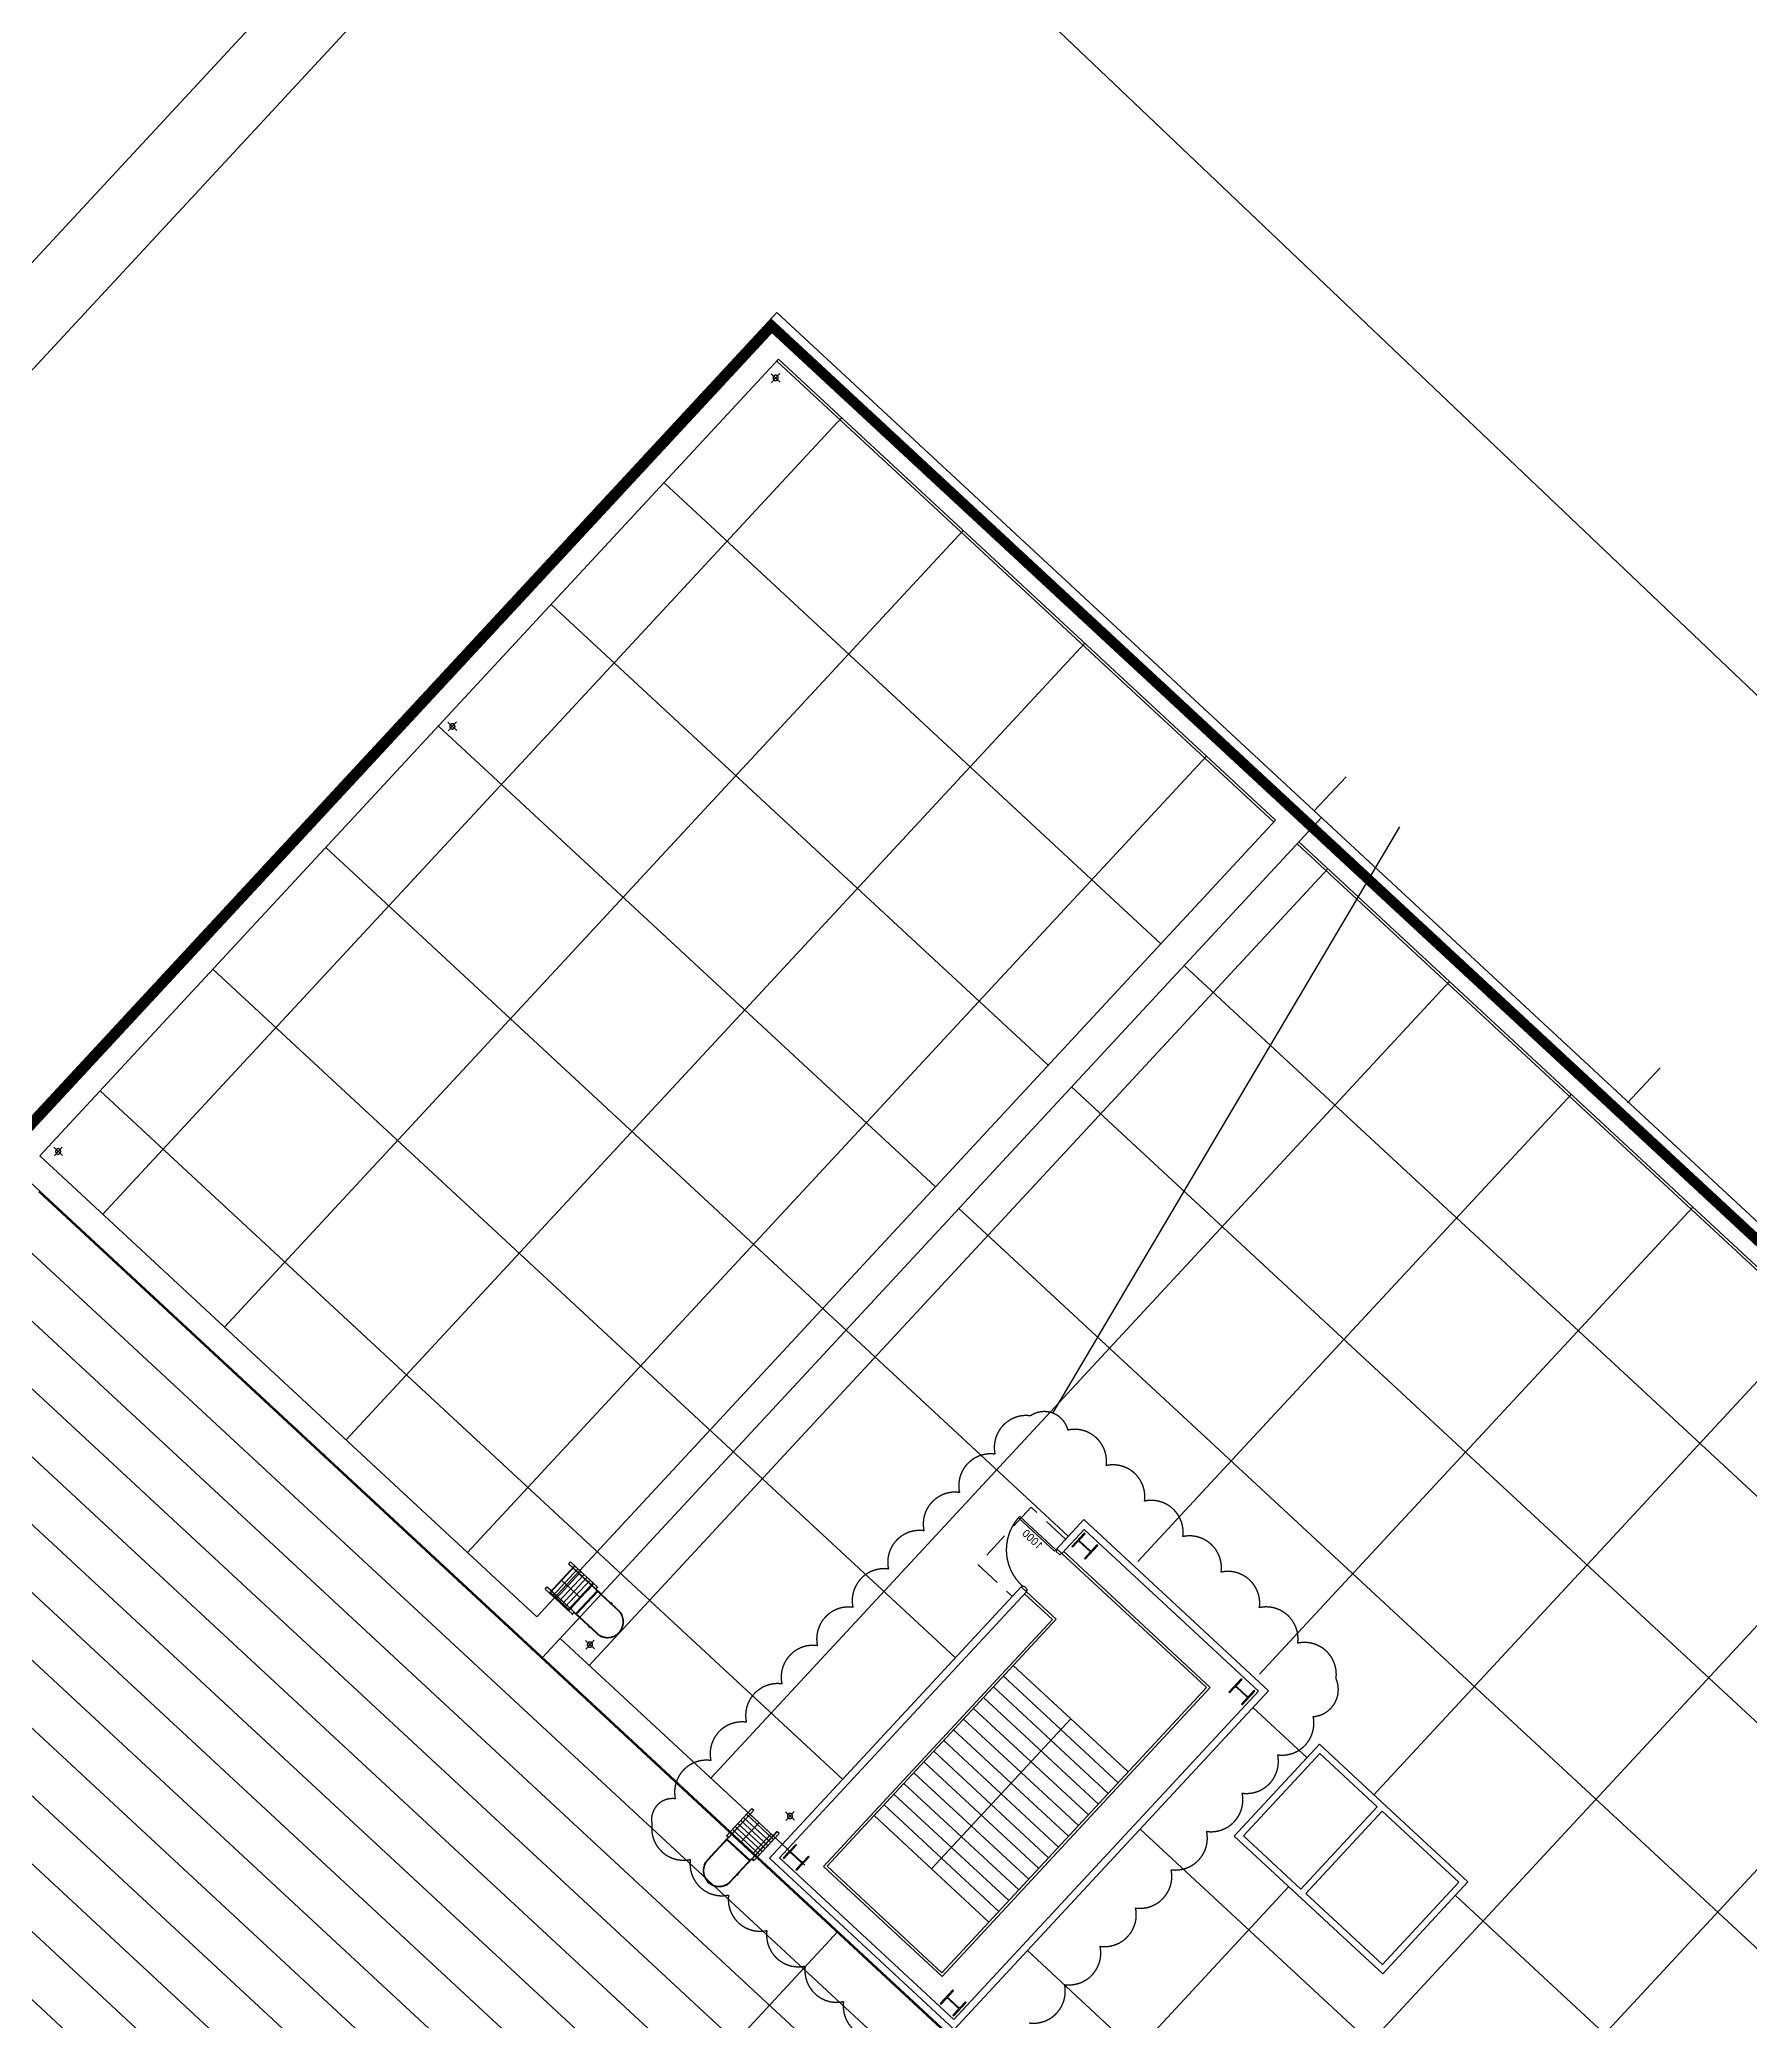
# Model space of a CAD drawing. Header units: millimetres. Extents: x 0 to 841000, y 0 to 594000.
# Drawn here: x 272734 to 305469, y 397777 to 435702 of the extents above; entities that cross this region are included whole.
import ezdxf
from ezdxf.xclip import XClip

# ---------------------------------------------------------------- set-up
doc = ezdxf.new("R2010")
doc.units = ezdxf.units.MM
doc.header["$LTSCALE"] = 1000
doc.header["$XCLIPFRAME"] = 0
for name, pattern in [('DASHED', [0.75, 0.5, -0.25]), ('XR-PLAN$0$HIDDENX2', [0.75, 0.5, -0.25]), ('XR-PLAN$0$XR01-B21-EA-1-P$0$HID', [2.3, 1.5, -0.8])]:
    doc.linetypes.add(name, pattern=pattern)
doc.layers.get('Defpoints').update_dxf_attribs({"color": 137})
for name, color, linetype in [('XR-PLAN$0$0-S-col', 8, 'Continuous'), ('XR-PLAN$0$CAGE_LADDER', 8, 'Continuous'), ('XR-PLAN$0$DOOR', 8, 'Continuous'), ('XR-PLAN$0$DOOR-OPEN', 8, 'Continuous'), ('XR-PLAN$0$ELE-3', 8, 'Continuous'), ('XR-PLAN$0$ELE-4', 8, 'Continuous'), ('XR-PLAN$0$ELE-6', 8, 'Continuous'), ('XR-PLAN$0$ELE-7', 8, 'Continuous'), ('XR-PLAN$0$ELE-8', 8, 'Continuous'), ('XR-PLAN$0$HAT', 8, 'Continuous'), ('XR-PLAN$0$HID', 8, 'XR-PLAN$0$HIDDENX2'), ('XR-PLAN$0$R.D', 6, 'Continuous'), ('XR-SITE PLAN$0$입면선', 8, 'Continuous')]:
    doc.layers.add(name, color=color, linetype=linetype)
doc.layers.add('XR-PLAN$0$추가 수정 사항', color=167, linetype='Continuous', plot=False)
doc.styles.add('XR-PLAN$0$스타일1', font='malgun.ttf')

# ---------------------------------------------------------------- blocks, each defined once
blk = doc.blocks.new('XR-PLAN$0$D-1000')
at = {"layer": 'XR-PLAN$0$DOOR'}
blk.add_line((30, 125), (30, 1065), dxfattribs=at)
for points in [[(30, 125), (65, 125), (65, 1065), (30, 1065)], [(0, 0), (45, 0), (45, 0), (45, 0), (45, 95), (30, 95), (30, 125), (0, 125), (0, 0)], [(1000, 0), (955, 0), (955, 0), (955, 0), (955, 95), (970, 95), (970, 125), (1000, 125), (1000, 0)]]:
    blk.add_lwpolyline(points, dxfattribs=at)
at = {"layer": 'XR-PLAN$0$DOOR-OPEN', "color": 9}
blk.add_arc((30, 125), 940, 0, 90, dxfattribs=at)
at = {"layer": 'Defpoints', "color": 140, "style": 'XR-PLAN$0$스타일1'}
blk.add_text('1000', height=150, rotation=90, dxfattribs=at).set_placement((259, 362))
blk = doc.blocks.new('XR-PLAN$0$CAGE_RADDER')
at = {"layer": 'XR-PLAN$0$CAGE_LADDER'}
h = blk.add_hatch(dxfattribs=at)
h.set_pattern_fill('GRATE', color=256, scale=100, angle=90, style=0)
h.set_pattern_definition([(90, (814.94, 130.295), (-79.375, -2e-14), []), (180, (814.94, 130.3), (5e-14, -317.5), [])])
h.paths.add_polyline_path([(0, -382), (0, 326), (500, 326), (500, -382)])
for p, q in [((-801, 258), (-802, 263)), ((-761, 270), (-763, 276)), ((-118, 278), (-693, 278)), ((-118, 272), (-693, 272)), ((-526, 278), (-526, 283)), ((-526, 283), (-485, 283)), ((-485, 283), (-485, 278)), ((-157, 272), (-157, -322)), ((-141, 272), (-141, -322)), ((-118, 278), (-118, 272)), ((610, 326), (-97, 326)), ((-97, 326), (-97, 272)), ((610, 272), (-97, 272)), ((0, 214), (0, 268)), ((0, 268), (0, 214)), ((610, 326), (610, 272)), ((-995, -5), (-1001, -5)), ((-995, -46), (-1001, -46)), ((-801, -308), (-802, -314)), ((-761, -321), (-763, -326)), ((-118, -322), (-693, -322)), ((-688, -328), (-693, -328)), ((-626, -328), (-688, -328)), ((-626, -328), (-118, -328)), ((-526, -334), (-526, -328)), ((-485, -334), (-526, -334)), ((-485, -328), (-485, -334)), ((-118, -328), (-118, -322)), ((610, -328), (-97, -328)), ((-97, -382), (-97, -328)), ((0, -268), (0, -214)), ((0, -214), (0, -268)), ((610, -382), (610, -328)), ((610, -382), (-97, -382))]:
    blk.add_line(p, q, dxfattribs=at)
at = {"layer": 'XR-PLAN$0$CAGE_LADDER', "linetype": 'XR-PLAN$0$XR01-B21-EA-1-P$0$HID'}
for p, q in [((610, 277), (-97, 277)), ((610, -334), (-97, -334))]:
    blk.add_line(p, q, dxfattribs=at)
at = {"layer": 'XR-PLAN$0$CAGE_LADDER'}
for points in [[(-97, 278), (-97, 330), (-99, 330, 0.414214), (-102, 326), (-102, 290, -0.414214), (-109, 283), (-198, 283, 0.414214), (-201, 280), (-201, 278)], [(-97, -328), (-97, -380), (-99, -380, -0.414214), (-102, -377), (-102, -340, 0.414214), (-109, -334), (-198, -334, -0.414214), (-201, -331), (-201, -328)]]:
    blk.add_lwpolyline(points, format="xyb", close=True, dxfattribs=at)
blk.add_lwpolyline([(500, 326), (0, 326), (0, -382), (500, -382)], close=True, dxfattribs=at)
for centre, radius, start, end in [((-693, -25), 303, 89.9842, 269.9842), ((-693, -25), 297, 89.9842, 269.9842), ((-686, -39), 324, 103.6998, 111.0408), ((-678, -25), 323, 176.3247, 183.6753), ((-686, -11), 324, 248.9592, 256.3002)]:
    blk.add_arc(centre, radius, start, end, dxfattribs=at)
blk = doc.blocks.new('XR-PLAN$0$%%P150RD')
at = {"layer": 'XR-PLAN$0$R.D', "color": 1}
for p, q in [((-175, 0), (175, 0)), ((0, 175), (0, -175))]:
    blk.add_line(p, q, dxfattribs=at)
at = {"layer": 'XR-PLAN$0$R.D'}
blk.add_circle((0, 0), 75, dxfattribs=at)
blk = doc.blocks.new('XR-PLAN')
at = {"layer": 'XR-PLAN$0$HAT'}
h = blk.add_hatch(dxfattribs=at)
h.set_pattern_fill('ANSI37', color=256, scale=1000, angle=45)
h.set_pattern_definition([(90, (103600, 26150), (-3175, 0), []), (180, (103600, 26150), (-2e-13, -3175), [])])
h.paths.add_polyline_path([(438400, 55900), (427900, 55900), (427900, 43100), (438400, 43100)])
h.paths.add_polyline_path([(438400, 85700), (427900, 85700), (427900, 73900), (438400, 73900)])
h.paths.add_polyline_path([(448700, 85700), (438400, 85700), (438400, 73900), (448700, 73900)])
h.paths.add_polyline_path([(448700, 55900), (438400, 55900), (438400, 43100), (448700, 43100)])
h.paths.add_polyline_path([(438400, 72725), (448700, 72725), (448700, 73900), (438400, 73900)])
h.paths.add_polyline_path([(436300, 56200), (433900, 56200), (433900, 60075), (436300, 60075)], flags=16)
h.paths.add_polyline_path([(427900, 66310), (436500, 66310), (436500, 61490), (427900, 61490), (427900, 55900), (438400, 55900), (438400, 73900), (427900, 73900)])
h.paths.add_polyline_path([(448700, 72115), (438400, 72115), (438400, 55900), (448700, 55900)])
h = blk.add_hatch(dxfattribs=at)
h.set_pattern_fill('LINE', color=256, scale=300, angle=90)
h.set_pattern_definition([(90, (-15137.6, -419518.9), (-952.5, 6e-14), [])])
h.paths.add_polyline_path([(391400, 64400), (378100, 64400), (378100, 55900), (391400, 55900)])
h.paths.add_polyline_path([(402900, 64400), (391400, 64400), (391400, 55900), (402900, 55900)])
h.paths.add_polyline_path([(414400, 64400), (402900, 64400), (402900, 55900), (414400, 55900)])
h.paths.add_polyline_path([(427400, 64400), (414400, 64400), (414400, 55900), (427400, 55900)])
h.paths.add_polyline_path([(391400, 72900), (378100, 72900), (378100, 64400), (391400, 64400)])
h.paths.add_polyline_path([(402900, 72900), (391400, 72900), (391400, 64400), (402900, 64400)])
h.paths.add_polyline_path([(414400, 72900), (402900, 72900), (402900, 64400), (414400, 64400)])
h.paths.add_polyline_path([(427400, 72900), (414400, 72900), (414400, 64400), (427400, 64400)])
h.paths.add_polyline_path([(391400, 85250), (378100, 85250), (378100, 72900), (391400, 72900)])
h.paths.add_polyline_path([(427400, 85250), (414400, 85250), (414400, 72900), (427400, 72900)])
h.paths.add_polyline_path([(414400, 85250), (402900, 85250), (402900, 72900), (414400, 72900)])
h.paths.add_polyline_path([(402900, 85250), (391400, 85250), (391400, 72900), (402900, 72900)])
h.paths.add_polyline_path([(391400, 43550), (402900, 43550), (402900, 55900), (391400, 55900)])
h.paths.add_polyline_path([(378100, 43550), (391400, 43550), (391400, 55900), (378100, 55900)])
h.paths.add_polyline_path([(414400, 43550), (427400, 43550), (427400, 55900), (414400, 55900)])
h.paths.add_polyline_path([(402900, 43550), (414400, 43550), (414400, 55900), (402900, 55900)])
at = {"layer": 'Defpoints'}
for points in [[(461100, 25700), (361500, 25700), (361500, 102300), (461100, 102300)], [(459300, 27500), (363300, 27500), (363300, 100500), (459300, 100500)], [(457500, 29300), (365100, 29300), (365100, 98700), (457500, 98700)], [(453900, 32900), (368700, 32900), (368700, 95100), (453900, 95100)]]:
    blk.add_lwpolyline(points, close=True, dxfattribs=at)
at = {"layer": 'XR-PLAN$0$0-S-col'}
for points in [[(427725, 65775), (428075, 65775), (428075, 65794), (427925.25, 65794, -0.41421356), (427906, 65813.25), (427906, 66086.75, -0.41421356), (427925.25, 66106), (428075, 66106), (428075, 66125), (427725, 66125), (427725, 66106), (427874.75, 66106, -0.41421356), (427894, 66086.75), (427894, 65813.25, -0.41421356), (427874.75, 65794), (427725, 65794)], [(435850, 65775), (436200, 65775), (436200, 65794), (436050.25, 65794, -0.41421356), (436031, 65813.25), (436031, 66086.75, -0.41421356), (436050.25, 66106), (436200, 66106), (436200, 66125), (435850, 66125), (435850, 66106), (435999.75, 66106, -0.41421356), (436019, 66086.75), (436019, 65813.25, -0.41421356), (435999.75, 65794), (435850, 65794)], [(427725, 61675), (428075, 61675), (428075, 61694), (427925.25, 61694, -0.41421356), (427906, 61713.25), (427906, 61986.75, -0.41421356), (427925.25, 62006), (428075, 62006), (428075, 62025), (427725, 62025), (427725, 62006), (427874.75, 62006, -0.41421356), (427894, 61986.75), (427894, 61713.25, -0.41421356), (427874.75, 61694), (427725, 61694)], [(435850, 61675), (436200, 61675), (436200, 61694), (436050.25, 61694, -0.41421356), (436031, 61713.25), (436031, 61986.75, -0.41421356), (436050.25, 62006), (436200, 62006), (436200, 62025), (435850, 62025), (435850, 62006), (435999.75, 62006, -0.41421356), (436019, 61986.75), (436019, 61713.25, -0.41421356), (435999.75, 61694), (435850, 61694)]]:
    blk.add_lwpolyline(points, format="xyb", close=True, dxfattribs=at)
at = {"layer": 'XR-PLAN$0$ELE-3'}
for p, q in [((427900, 85700), (427900, 72725)), ((427900, 72115), (427900, 65725))]:
    blk.add_line(p, q, dxfattribs=at)
blk.add_lwpolyline([(427400, 42465), (449335, 42465), (449335, 86335), (427400, 86335)], close=True, dxfattribs=at)
for points in [[(427900, 85700), (448700, 85700), (448700, 72725)], [(427900, 72725), (448700, 72725)], [(427400, 72115), (449335, 72115)], [(448700, 72115), (448700, 43100), (427900, 43100)]]:
    blk.add_lwpolyline(points, dxfattribs=at)
at = {"layer": 'XR-PLAN$0$ELE-4'}
blk.add_line((378100, 64400), (427400, 64400), dxfattribs=at)
for points in [[(434575, 65450), (428125, 65450), (428125, 62350), (435675, 62350), (435675, 66175)], [(434625, 65400), (428175, 65400), (428175, 62400), (435625, 62400), (435625, 66175)], [(434575, 65450), (434575, 66175)], [(434625, 65400), (434625, 66175)]]:
    blk.add_lwpolyline(points, dxfattribs=at)
at = {"layer": 'XR-PLAN$0$ELE-6'}
for p, q in [((434625, 66310), (434625, 66175)), ((435625, 66310), (435625, 66175))]:
    blk.add_line(p, q, dxfattribs=at)
for points in [[(434625, 66310), (427540, 66310), (427540, 61490), (436385, 61490), (436385, 66310), (435625, 66310)], [(434625, 66175), (427675, 66175), (427675, 61625), (436250, 61625), (436250, 66175), (435625, 66175)]]:
    blk.add_lwpolyline(points, dxfattribs=at)
for points in [[(433900, 56200), (436300, 56200), (436300, 58325), (436300, 60075), (433900, 60075)], [(434025, 59950), (434025, 58450), (436175, 58450), (436175, 59950)], [(434025, 58325), (434025, 56325), (436175, 56325), (436175, 58325)]]:
    blk.add_lwpolyline(points, close=True, dxfattribs=at)
at = {"layer": 'XR-PLAN$0$ELE-7'}
for p, q in [((429500, 65400), (429500, 62400)), ((429780, 65400), (429780, 62400)), ((430060, 65400), (430060, 62400)), ((430340, 65400), (430340, 62400)), ((430620, 65400), (430620, 62400)), ((430900, 65400), (430900, 62400)), ((431180, 65400), (431180, 62400)), ((431460, 65400), (431460, 62400)), ((431740, 65400), (431740, 62400)), ((432020, 65400), (432020, 62400)), ((432300, 65400), (432300, 62400)), ((432580, 65400), (432580, 62400)), ((432860, 65400), (432860, 62400)), ((433140, 65400), (433140, 62400)), ((433420, 65400), (433420, 62400)), ((429500, 63900), (433420, 63900))]:
    blk.add_line(p, q, dxfattribs=at)
at = {"layer": 'XR-PLAN$0$ELE-8'}
blk.add_lwpolyline([(449335, 72300), (452335, 72300), (452335, 64100), (449315, 64100)], dxfattribs=at)
at = {"layer": 'XR-PLAN$0$HID'}
blk.add_lwpolyline([(435875, 66310), (435875, 67210), (434375, 67210), (434375, 66310)], dxfattribs=at)
at = {"layer": 'XR-PLAN$0$추가 수정 사항'}
blk.add_line((437476.45, 68127.68), (463867.89, 73854.07), dxfattribs=at)
for points in [[(426490.17, 68408.3, 0.52056705), (426490.17, 67408.3, 0.52056705), (426490.17, 66408.3, 0.52056705), (426490.17, 65408.3, 0.52056705), (426490.17, 64408.3, 0.52056705), (426490.17, 63408.3, 0.52056705), (426490.17, 62408.3, 0.52056705)], [(428607.14, 60525.27, 0.52056705), (429607.14, 60525.27, 0.52056705), (430607.14, 60525.27, 0.52056705), (431607.14, 60525.27, 0.52056705), (432607.14, 60525.27, 0.52056705), (433607.14, 60525.27, 0.52056705), (434607.14, 60525.27, 0.52056705), (435607.14, 60525.27, 0.52056705), (436607.14, 60525.27, 0.52056705), (437435.55, 60696.86, 0.52056705), (437435.55, 61696.86, 0.52056705), (437435.55, 62696.86, 0.52056705), (437435.55, 63696.86, 0.52056705), (437435.55, 64696.86, 0.52056705), (437435.55, 65696.86, 0.52056705), (437435.55, 66696.86, 0.52056705), (437435.55, 67696.86, 0.52056705), (437147, 68408.3, 0.52056705), (436147, 68408.3, 0.52056705), (435147, 68408.3, 0.52056705), (434147, 68408.3, 0.52056705), (433147, 68408.3, 0.52056705), (432147, 68408.3, 0.52056705), (431147, 68408.3, 0.52056705), (430147, 68408.3, 0.52056705), (429147, 68408.3, 0.52056705), (428147, 68408.3, 0.52056705), (427147, 68408.3, 0.52056705), (426490.17, 68408.3, 0.52056705)]]:
    blk.add_lwpolyline(points, format="xyb", dxfattribs=at)
at = {"layer": 'XR-PLAN$0$CAGE_LADDER', "rotation": 90}
blk.add_blockref('XR-PLAN$0$CAGE_RADDER', (428725.54, 72355), dxfattribs=at)
at = {"layer": 'XR-PLAN$0$CAGE_LADDER'}
blk.add_blockref('XR-PLAN$0$CAGE_RADDER', (427400, 66882.46), dxfattribs=at)
at = {"layer": 'XR-PLAN$0$DOOR', "xscale": -1}
blk.add_blockref('XR-PLAN$0$D-1000', (435625, 66185), dxfattribs=at)
at = {"layer": 'XR-PLAN$0$R.D', "xscale": -0.6666666666666666, "yscale": 0.6666666666666666, "zscale": 0.6666666666666666}
for p in [(428200, 85500), (439300, 85500), (448400, 85500), (428200, 71615), (428400, 66575)]:
    blk.add_blockref('XR-PLAN$0$%%P150RD', p, dxfattribs=at)

msp = doc.modelspace()

# ---------------------------------------------------------------- linework, layer by layer
at = {"linetype": 'DASHED', "ltscale": 5, "const_width": 200}
msp.add_lwpolyline([(318719, 400571), (270031, 348073), (238063, 377721), (286751, 430219), (318719, 400571)], dxfattribs=at)
at = {"layer": 'XR-SITE PLAN$0$입면선'}
msp.add_lwpolyline([(320052, 409417), (280250, 447281), (269622, 457138, 0.414214), (260311, 456787), (259347, 455747), (190279, 381276)], format="xyb", dxfattribs=at)
for points in [[(238799, 423830), (254196, 409550), (282960, 440565), (267563, 454845)], [(240777, 423905), (254121, 411529), (280981, 440491), (267637, 452867)]]:
    msp.add_lwpolyline(points, close=True, dxfattribs=at)

# ---------------------------------------------------------------- block references
ref = msp.add_blockref('XR-PLAN', (44602, 42313), dxfattribs=dict(rotation=47.15620461601618))
XClip(ref).set_block_clipping_path([(361500.0000000001, 12508.6156973273), (450227.1653741396, 87946.2503726115)])

doc.saveas('drawing.dxf')
